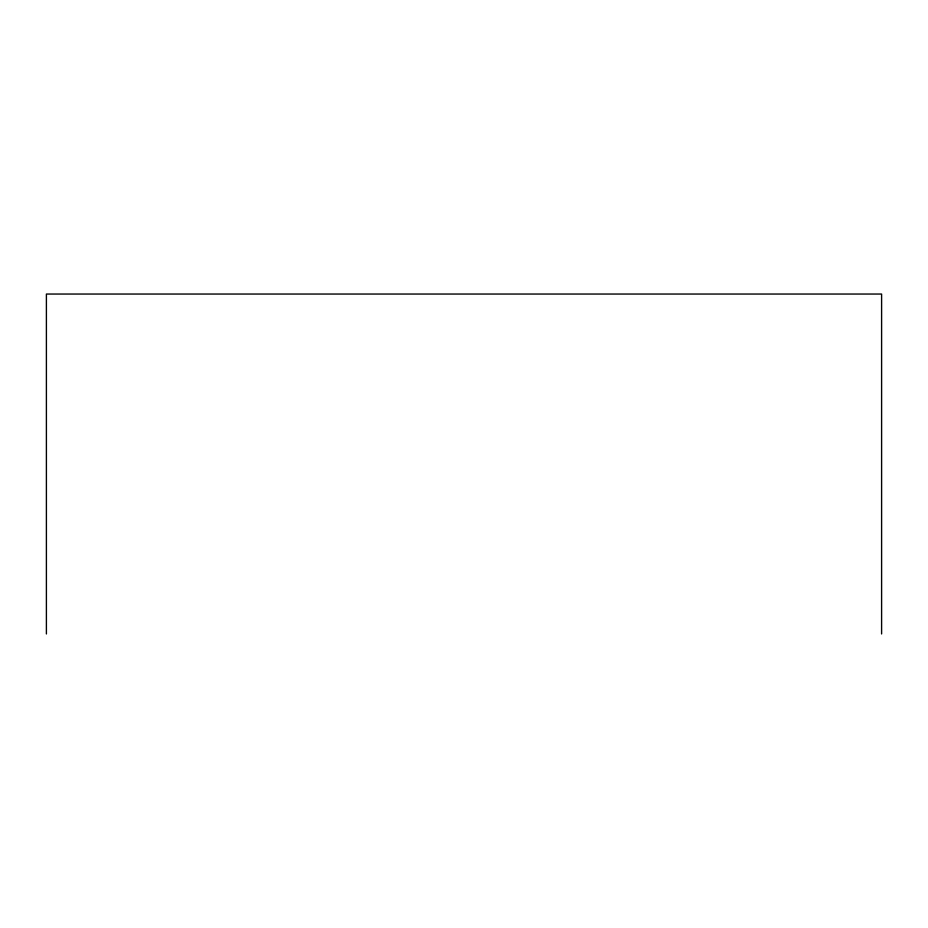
<?xml version="1.0" encoding="UTF-8"?>
<svg xmlns="http://www.w3.org/2000/svg" width="928" height="928" viewBox="0 0 928 928"><rect width="100%" height="100%" fill="white"/><g stroke="black" fill="none" stroke-linecap="round" stroke-linejoin="round"><path stroke-width="1.39" d="M881.6 633.952L881.6 294.048L46.4 294.048L46.4 633.952"/></g></svg>
